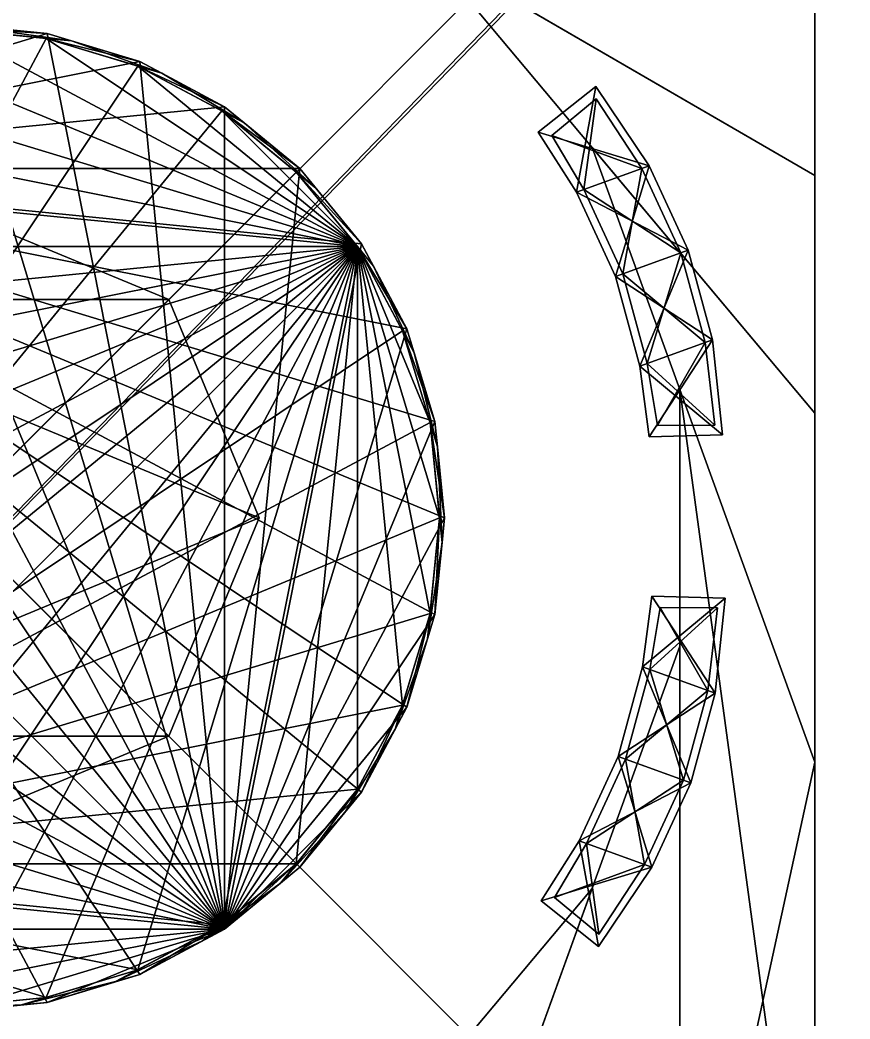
# Model space of a CAD drawing. Extents: x -6144 to 9632, y -5120 to 9632.
# Drawn here: x 328 to 1188, y 1017 to 2052 of the extents above; entities that cross this region are included whole.
import ezdxf

# ---------------------------------------------------------------- set-up
doc = ezdxf.new("R2010")
doc.units = 0

msp = doc.modelspace()

# ---------------------------------------------------------------- meshes
at = {"layer": 'OBJECT1119', "color": 50}
mesh = msp.add_polyface(dxfattribs=at)
corners = [(1152, 640, -11344), (1152, 1282.847656, -11344), (1012, 1669, -11344), (1012, 640, -11344), (1012, 640, -11328), (1012, 1669, -11328), (1152, 1282.842896, -11328), (1152, 640, -11328)]
mesh.append_faces([[corners[k] for k in face] for face in [(1, 3, 0), (5, 7, 4), (1, 5, 2), (2, 4, 3), (0, 6, 1), (3, 7, 0)]], dxfattribs={"vtx0": -1})
mesh.append_faces([[corners[k] for k in face] for face in [(1, 2, 3), (5, 6, 7), (1, 6, 5), (2, 5, 4), (0, 7, 6), (3, 4, 7)]], dxfattribs={"vtx2": -1})
at = {"layer": 'OBJECT1258', "color": 50}
mesh = msp.add_polyface(dxfattribs=at)
corners = [(1152, 1890.804688, -11344), (750, 2124, -11344), (1152, 1644.421143, -11344), (1152, 1644.421875, -11328), (750, 2124, -11328), (1152, 1890.804688, -11328)]
mesh.append_faces([[corners[k] for k in face] for face in [(1, 2, 0), (4, 5, 3)]])
mesh.append_faces([[corners[k] for k in face] for face in [(1, 3, 2), (0, 4, 1), (2, 5, 0)]], dxfattribs={"vtx0": -1})
mesh.append_faces([[corners[k] for k in face] for face in [(1, 4, 3), (0, 5, 4), (2, 3, 5)]], dxfattribs={"vtx2": -1})
at = {"layer": 'OBJECT1296', "color": 50}
mesh = msp.add_polyface(dxfattribs=at)
corners = [(1152, 2147.285156, -11344), (1152, 1890.804688, -11344), (1152, 1890.804688, -11328), (1152, 2147.285156, -11328), (519, 2258, -11344), (519, 2258, -11328)]
mesh.append_faces([[corners[k] for k in face] for face in [(1, 0, 4), (2, 5, 3)]])
mesh.append_faces([[corners[k] for k in face] for face in [(1, 3, 0), (1, 5, 2), (0, 5, 4)]], dxfattribs={"vtx0": -1})
mesh.append_faces([[corners[k] for k in face] for face in [(1, 2, 3), (1, 4, 5), (0, 3, 5)]], dxfattribs={"vtx2": -1})
at = {"layer": 'OBJECT1305', "color": 50}
mesh = msp.add_polyface(dxfattribs=at)
corners = [(1152, 1644.425781, -11344), (1152, 1282.847656, -11344), (1152, 1282.847656, -11328), (1152, 1644.423828, -11328), (921, 1920, -11344), (921, 1920, -11328)]
mesh.append_faces([[corners[k] for k in face] for face in [(1, 0, 4), (2, 5, 3)]])
mesh.append_faces([[corners[k] for k in face] for face in [(1, 3, 0), (1, 5, 2), (0, 5, 4)]], dxfattribs={"vtx0": -1})
mesh.append_faces([[corners[k] for k in face] for face in [(1, 2, 3), (1, 4, 5), (0, 3, 5)]], dxfattribs={"vtx2": -1})
at = {"layer": 'OBJECT1390', "color": 50}
mesh = msp.add_polyface(dxfattribs=at)
corners = [(491.824493, 640, -11328), (491.824493, 640, -11344), (921, 1152, -11344), (921, 1152, -11328), (735.372314, 640, -11344), (735.373291, 640, -11328)]
mesh.append_faces([[corners[k] for k in face] for face in [(1, 4, 2), (3, 5, 0)]])
mesh.append_faces([[corners[k] for k in face] for face in [(1, 3, 0), (2, 5, 3), (4, 0, 5)]], dxfattribs={"vtx0": -1})
mesh.append_faces([[corners[k] for k in face] for face in [(1, 2, 3), (2, 4, 5), (4, 1, 0)]], dxfattribs={"vtx2": -1})
at = {"layer": 'OBJECT146', "color": 50}
mesh = msp.add_polyface(dxfattribs=at)
corners = [(-640, 640, -11344), (-640, 640, -11360), (-640, 2432, -11360), (-640, 2432, -11344), (1152, 2432, -11344), (1152, 2432, -11360), (1152, 640, -11360), (1152, 640, -11344)]
mesh.append_faces([[corners[k] for k in face] for face in [(1, 3, 0), (5, 7, 4), (6, 0, 7), (2, 4, 3), (1, 5, 2), (3, 7, 0)]], dxfattribs={"vtx0": -1})
mesh.append_faces([[corners[k] for k in face] for face in [(1, 2, 3), (5, 6, 7), (6, 1, 0), (2, 5, 4), (1, 6, 5), (3, 4, 7)]], dxfattribs={"vtx2": -1})
at = {"layer": 'OBJECT150', "color": 50}
mesh = msp.add_polyface(dxfattribs=at)
corners = [(1152, -1280, -11328), (1152, 3328, -11328), (2304, 3328, -11328), (2304, -1280, -11328), (1152, 3328, -11360), (1152, -1280, -11360), (2304, -1280, -11360), (2304, 3328, -11360)]
mesh.append_faces([[corners[k] for k in face] for face in [(1, 3, 0), (1, 5, 4), (3, 7, 6), (0, 6, 5), (2, 4, 7), (5, 7, 4)]], dxfattribs={"vtx0": -1})
mesh.append_faces([[corners[k] for k in face] for face in [(1, 2, 3), (1, 0, 5), (3, 2, 7), (0, 3, 6), (2, 1, 4), (5, 6, 7)]], dxfattribs={"vtx2": -1})
at = {"layer": 'OBJECT290', "color": 50}
mesh = msp.add_polyface(dxfattribs=at)
corners = [(980.050781, 1900.908203, -11296), (904.876709, 1873.548462, -11296), (865.21698, 1935.73645, -11296), (924.667664, 1982.90686, -11296), (924.665466, 1982.911865, -11344), (865.213928, 1935.740723, -11344), (904.875488, 1873.550049, -11344), (980.05011, 1900.910156, -11344)]
mesh.append_faces([[corners[k] for k in face] for face in [(1, 3, 0), (3, 5, 4), (1, 7, 6), (0, 4, 7), (2, 6, 5), (5, 7, 4)]], dxfattribs={"vtx0": -1})
mesh.append_faces([[corners[k] for k in face] for face in [(1, 2, 3), (3, 2, 5), (1, 0, 7), (0, 3, 4), (2, 1, 6), (5, 6, 7)]], dxfattribs={"vtx2": -1})
at = {"layer": 'OBJECT291', "color": 50}
mesh = msp.add_polyface(dxfattribs=at)
corners = [(980.050781, 1900.912109, -11344), (904.873169, 1873.55127, -11344), (945.230469, 1786.078125, -11344), (1020.402344, 1813.439453, -11344), (1020.402344, 1813.439453, -11296), (945.227905, 1786.078613, -11296), (904.875, 1873.550781, -11296), (980.050781, 1900.910156, -11296)]
mesh.append_faces([[corners[k] for k in face] for face in [(1, 3, 0), (5, 7, 4), (0, 6, 1), (2, 4, 3), (3, 7, 0), (1, 5, 2)]], dxfattribs={"vtx0": -1})
mesh.append_faces([[corners[k] for k in face] for face in [(1, 2, 3), (5, 6, 7), (0, 7, 6), (2, 5, 4), (3, 4, 7), (1, 6, 5)]], dxfattribs={"vtx2": -1})
at = {"layer": 'OBJECT292', "color": 50}
mesh = msp.add_polyface(dxfattribs=at)
corners = [(1020.398438, 1813.439453, -11344), (945.226685, 1786.079956, -11344), (970.542969, 1693.130859, -11344), (1045.71875, 1720.490234, -11344), (1045.726563, 1720.492188, -11296), (970.54248, 1693.129272, -11296), (945.230469, 1786.080078, -11296), (1020.402344, 1813.439453, -11296)]
mesh.append_faces([[corners[k] for k in face] for face in [(1, 3, 0), (5, 7, 4), (0, 6, 1), (2, 4, 3), (3, 7, 0), (1, 5, 2)]], dxfattribs={"vtx0": -1})
mesh.append_faces([[corners[k] for k in face] for face in [(1, 2, 3), (5, 6, 7), (0, 7, 6), (2, 5, 4), (3, 4, 7), (1, 6, 5)]], dxfattribs={"vtx2": -1})
at = {"layer": 'OBJECT293', "color": 50}
mesh = msp.add_polyface(dxfattribs=at)
corners = [(970.543091, 1693.129395, -11296), (970.542358, 1693.130615, -11344), (1045.720215, 1720.490356, -11344), (1045.719849, 1720.488647, -11296), (1056, 1622.070068, -11344), (1056, 1622.069702, -11296), (980.133423, 1620, -11344), (980.134033, 1620, -11296)]
mesh.append_faces([[corners[k] for k in face] for face in [(1, 3, 0), (2, 5, 3), (1, 7, 6), (1, 4, 2), (3, 7, 0), (4, 7, 5)]], dxfattribs={"vtx0": -1})
mesh.append_faces([[corners[k] for k in face] for face in [(1, 2, 3), (2, 4, 5), (1, 0, 7), (1, 6, 4), (3, 5, 7), (4, 6, 7)]], dxfattribs={"vtx2": -1})
at = {"layer": 'OBJECT294', "color": 50}
mesh = msp.add_polyface(dxfattribs=at)
corners = [(1058.78125, 1452.839233, -11344), (982.918823, 1454.909302, -11344), (973.328186, 1381.78186, -11344), (1048.500854, 1354.421631, -11344), (1048.5, 1354.421875, -11296), (973.328125, 1381.782227, -11296), (982.918701, 1454.909546, -11296), (1058.780151, 1452.839478, -11296)]
mesh.append_faces([[corners[k] for k in face] for face in [(1, 3, 0), (5, 7, 4), (0, 6, 1), (2, 4, 3), (3, 7, 0), (1, 5, 2)]], dxfattribs={"vtx0": -1})
mesh.append_faces([[corners[k] for k in face] for face in [(1, 2, 3), (5, 6, 7), (0, 7, 6), (2, 5, 4), (3, 4, 7), (1, 6, 5)]], dxfattribs={"vtx2": -1})
at = {"layer": 'OBJECT295', "color": 50}
mesh = msp.add_polyface(dxfattribs=at)
corners = [(1048.503906, 1354.421875, -11344), (973.329773, 1381.784058, -11344), (948.015625, 1288.84375, -11344), (1023.1875, 1261.484375, -11344), (1023.191406, 1261.480469, -11296), (948.012939, 1288.84082, -11296), (973.328125, 1381.779297, -11296), (1048.5, 1354.417969, -11296)]
mesh.append_faces([[corners[k] for k in face] for face in [(1, 3, 0), (5, 7, 4), (0, 6, 1), (2, 4, 3), (3, 7, 0), (1, 5, 2)]], dxfattribs={"vtx0": -1})
mesh.append_faces([[corners[k] for k in face] for face in [(1, 2, 3), (5, 6, 7), (0, 7, 6), (2, 5, 4), (3, 4, 7), (1, 6, 5)]], dxfattribs={"vtx2": -1})
at = {"layer": 'OBJECT296', "color": 50}
mesh = msp.add_polyface(dxfattribs=at)
corners = [(907.660156, 1201.359375, -11344), (948.013672, 1288.84375, -11344), (948.011719, 1288.839844, -11296), (907.660095, 1201.359253, -11296), (1023.191406, 1261.478516, -11344), (982.837524, 1174, -11344), (982.835938, 1174, -11296), (1023.188354, 1261.477661, -11296)]
mesh.append_faces([[corners[k] for k in face] for face in [(1, 3, 0), (1, 5, 4), (3, 7, 6), (1, 7, 2), (0, 6, 5), (5, 7, 4)]], dxfattribs={"vtx0": -1})
mesh.append_faces([[corners[k] for k in face] for face in [(1, 2, 3), (1, 0, 5), (3, 2, 7), (1, 4, 7), (0, 3, 6), (5, 6, 7)]], dxfattribs={"vtx2": -1})
at = {"layer": 'OBJECT297', "color": 50}
mesh = msp.add_polyface(dxfattribs=at)
corners = [(982.835938, 1174, -11344), (907.66156, 1201.359741, -11344), (868, 1139.179688, -11344), (927.44928, 1092, -11344), (927.445313, 1092, -11296), (868, 1139.179565, -11296), (907.662109, 1201.359497, -11296), (982.83374, 1174, -11296)]
mesh.append_faces([[corners[k] for k in face] for face in [(1, 3, 0), (5, 7, 4), (2, 4, 3), (0, 6, 1), (3, 7, 0), (1, 5, 2)]], dxfattribs={"vtx0": -1})
mesh.append_faces([[corners[k] for k in face] for face in [(1, 2, 3), (5, 6, 7), (2, 5, 4), (0, 7, 6), (3, 4, 7), (1, 6, 5)]], dxfattribs={"vtx2": -1})
at = {"layer": 'OBJECT334', "color": 50}
mesh = msp.add_polyface(dxfattribs=at)
corners = [(618, 1174, -11344), (540, 1110, -11344), (539.974854, 1109.987427, -11342), (618, 1174, -11342), (452, 1063, -11344), (452, 1063, -11342), (356, 1034, -11344), (356, 1034, -11342), (256, 1024, -11344), (256, 1024, -11342), (156, 1034, -11344), (155.98494, 1034, -11342), (60, 1063, -11344), (60.012196, 1063, -11342), (-28, 1110, -11344), (-28.026234, 1110.014771, -11342), (-106, 1174, -11344), (-105.960861, 1173.957764, -11342), (-170, 1251.982788, -11344), (-170, 1252, -11342), (-217, 1340.011108, -11344), (-217, 1340, -11342), (-246, 1436, -11344), (-246, 1436, -11342), (-256, 1536, -11344), (-256, 1536, -11342), (-246, 1636, -11344), (-246, 1636, -11342), (-217, 1732, -11344), (-217, 1732, -11342), (-170.0112, 1819.982666, -11344), (-170.011749, 1819.981812, -11342), (-106, 1898, -11344), (-106, 1898, -11342), (-27.987736, 1962, -11344), (-28, 1962, -11342), (59.98745, 2009, -11344), (60, 2009, -11342), (156, 2038, -11344), (156, 2038, -11342), (256, 2048, -11344), (256, 2048, -11342), (452, 2009, -11342), (452, 2009, -11344), (540, 1962, -11344), (540.012817, 1962, -11342), (618, 1898, -11344), (618, 1898, -11342), (356, 2038, -11344), (356, 2038, -11342), (682, 1252, -11344), (729, 1340, -11344), (758, 1436, -11344), (768, 1536, -11344), (758, 1636, -11344), (729, 1732.027344, -11344), (682.02356, 1819.96875, -11344), (682.02356, 1819.968506, -11342), (728.986755, 1732.037598, -11342), (758, 1636, -11342), (768, 1536, -11342), (758, 1436, -11342), (729, 1340, -11342), (682.012634, 1252.023682, -11342)]
mesh.append_faces([[corners[k] for k in face] for face in [(1, 3, 0), (1, 5, 2), (4, 7, 5), (6, 9, 7), (8, 11, 9), (10, 13, 11), (12, 15, 13), (14, 17, 15), (16, 19, 17), (18, 21, 19), (20, 23, 21), (22, 25, 23), (24, 27, 25), (26, 29, 27), (28, 31, 29), (30, 33, 31), (32, 35, 33), (34, 37, 35), (36, 39, 37), (38, 41, 39), (43, 45, 42), (44, 47, 45), (40, 49, 41), (48, 42, 49), (32, 36, 34), (2, 63, 3), (46, 57, 47), (55, 57, 56), (54, 58, 55), (53, 59, 54), (52, 60, 53), (51, 61, 52), (50, 62, 51), (0, 63, 50)]], dxfattribs={"vtx0": -1})
mesh.append_faces([[corners[k] for k in face] for face in [(32, 28, 26), (32, 26, 24), (32, 24, 22), (32, 22, 20), (32, 20, 18), (32, 18, 16), (32, 16, 14), (32, 14, 12), (32, 12, 10), (32, 10, 8), (32, 8, 6), (32, 6, 4), (32, 4, 1), (32, 1, 0), (32, 0, 50), (32, 50, 51), (32, 51, 52), (32, 52, 53), (32, 53, 54), (32, 54, 55), (32, 55, 56), (32, 56, 46), (32, 46, 44), (32, 44, 43), (32, 43, 48), (32, 48, 40), (32, 40, 38), (32, 38, 36), (2, 7, 9), (2, 9, 11), (2, 11, 13), (2, 13, 15), (2, 15, 17), (2, 17, 19), (2, 19, 21), (2, 21, 23), (2, 23, 25), (2, 25, 27), (2, 27, 29), (2, 29, 31), (2, 31, 33), (2, 33, 35), (2, 35, 37), (2, 37, 39), (2, 39, 41), (2, 41, 49), (2, 49, 42), (2, 42, 45), (2, 45, 47), (2, 47, 57), (2, 57, 58), (2, 58, 59), (2, 59, 60), (2, 60, 61), (2, 61, 62), (2, 62, 63)]], dxfattribs={"vtx0": -1, "vtx2": -1})
mesh.append_faces([[corners[k] for k in face] for face in [(1, 2, 3), (1, 4, 5), (4, 6, 7), (6, 8, 9), (8, 10, 11), (10, 12, 13), (12, 14, 15), (14, 16, 17), (16, 18, 19), (18, 20, 21), (20, 22, 23), (22, 24, 25), (24, 26, 27), (26, 28, 29), (28, 30, 31), (30, 32, 33), (32, 34, 35), (34, 36, 37), (36, 38, 39), (38, 40, 41), (43, 44, 45), (44, 46, 47), (40, 48, 49), (48, 43, 42), (32, 30, 28), (2, 5, 7), (46, 56, 57), (55, 58, 57), (54, 59, 58), (53, 60, 59), (52, 61, 60), (51, 62, 61), (50, 63, 62), (0, 3, 63)]], dxfattribs={"vtx2": -1})
at = {"layer": 'OBJECT335', "color": 50}
mesh = msp.add_polyface(dxfattribs=at)
corners = [(-165.738281, 1254.835938, -11342), (-102.375, 1177.613281, -11342), (-25.132813, 1114.236328, -11342), (61.917969, 1067.742188, -11342), (157, 1039.020996, -11342), (256, 1029.120605, -11342), (355.011719, 1039.021484, -11342), (450.042969, 1067.730469, -11342), (537.164063, 1114.261719, -11342), (614.394531, 1177.628906, -11342), (677.732422, 1254.828125, -11342), (724.269531, 1341.960938, -11342), (752.97998, 1437, -11342), (762.879883, 1536, -11342), (752.980469, 1635, -11342), (724.267578, 1730.046875, -11342), (677.746094, 1817.152344, -11342), (614.376038, 1894.384399, -11342), (537.163208, 1957.738525, -11342), (450.034912, 2004.272949, -11342), (355, 2032.97876, -11342), (256, 2042.879761, -11342), (157, 2032.979858, -11342), (61.964661, 2004.27124, -11342), (-25.167389, 1957.734741, -11342), (-102.371826, 1894.387451, -11342), (-165.748474, 1817.147217, -11342), (-212.269318, 1730.044189, -11342), (-240.980011, 1635, -11342), (-250.880203, 1536, -11342), (-240.979675, 1437, -11342), (-212.271729, 1341.962402, -11342), (614.37207, 1894.387695, -11300), (677.738281, 1817.160156, -11300), (724.271973, 1730.030884, -11300), (752.981445, 1634.98938, -11300), (762.880188, 1536, -11300), (752.980347, 1437, -11300), (724.269775, 1341.962158, -11300), (677.73877, 1254.840332, -11300), (614.369385, 1177.606323, -11300), (537.175476, 1114.267822, -11300), (450.04776, 1067.73291, -11300), (355, 1039.018188, -11300), (256, 1029.118896, -11300), (157.020828, 1039.016968, -11300), (61.912712, 1067.74707, -11300), (-25.115997, 1114.22937, -11300), (-102.404388, 1177.644775, -11300), (-165.726929, 1254.819092, -11300), (-212.274948, 1341.972778, -11300), (-240.979553, 1437, -11300), (-250.880157, 1536, -11300), (-240.979904, 1635, -11300), (-212.269791, 1730.043213, -11300), (-165.750046, 1817.144165, -11300), (-102.366371, 1894.392944, -11300), (-25.170479, 1957.733154, -11300), (61.97216, 2004.275269, -11300), (157, 2032.978882, -11300), (256, 2042.879883, -11300), (355, 2032.979614, -11300), (450.039734, 2004.27063, -11300), (537.163086, 1957.738647, -11300)]
mesh.append_faces([[corners[k] for k in face] for face in [(1, 31, 0), (33, 63, 32), (16, 32, 17), (15, 33, 16), (14, 34, 15), (13, 35, 14), (12, 36, 13), (11, 37, 12), (10, 38, 11), (9, 39, 10), (8, 40, 9), (7, 41, 8), (6, 42, 7), (5, 43, 6), (4, 44, 5), (3, 45, 4), (2, 46, 3), (1, 47, 2), (0, 48, 1), (31, 49, 0), (30, 50, 31), (29, 51, 30), (28, 52, 29), (27, 53, 28), (26, 54, 27), (25, 55, 26), (24, 56, 25), (23, 57, 24), (22, 58, 23), (21, 59, 22), (18, 62, 19), (17, 63, 18), (20, 60, 21), (19, 61, 20)]], dxfattribs={"vtx0": -1})
mesh.append_faces([[corners[k] for k in face] for face in [(1, 3, 4), (1, 4, 5), (1, 5, 6), (1, 6, 7), (1, 7, 8), (1, 8, 9), (1, 9, 10), (1, 10, 11), (1, 11, 12), (1, 12, 13), (1, 13, 14), (1, 14, 15), (1, 15, 16), (1, 16, 17), (1, 17, 18), (1, 18, 19), (1, 19, 20), (1, 20, 21), (1, 21, 22), (1, 22, 23), (1, 23, 24), (1, 24, 25), (1, 25, 26), (1, 26, 27), (1, 27, 28), (1, 28, 29), (1, 29, 30), (1, 30, 31), (33, 35, 36), (33, 36, 37), (33, 37, 38), (33, 38, 39), (33, 39, 40), (33, 40, 41), (33, 41, 42), (33, 42, 43), (33, 43, 44), (33, 44, 45), (33, 45, 46), (33, 46, 47), (33, 47, 48), (33, 48, 49), (33, 49, 50), (33, 50, 51), (33, 51, 52), (33, 52, 53), (33, 53, 54), (33, 54, 55), (33, 55, 56), (33, 56, 57), (33, 57, 58), (33, 58, 59), (33, 59, 60), (33, 60, 61), (33, 61, 62), (33, 62, 63)]], dxfattribs={"vtx0": -1, "vtx2": -1})
mesh.append_faces([[corners[k] for k in face] for face in [(1, 2, 3), (33, 34, 35), (16, 33, 32), (15, 34, 33), (14, 35, 34), (13, 36, 35), (12, 37, 36), (11, 38, 37), (10, 39, 38), (9, 40, 39), (8, 41, 40), (7, 42, 41), (6, 43, 42), (5, 44, 43), (4, 45, 44), (3, 46, 45), (2, 47, 46), (1, 48, 47), (0, 49, 48), (31, 50, 49), (30, 51, 50), (29, 52, 51), (28, 53, 52), (27, 54, 53), (26, 55, 54), (25, 56, 55), (24, 57, 56), (23, 58, 57), (22, 59, 58), (21, 60, 59), (18, 63, 62), (17, 32, 63), (20, 61, 60), (19, 62, 61)]], dxfattribs={"vtx2": -1})
at = {"layer": 'OBJECT355', "color": 50}
mesh = msp.add_polyface(dxfattribs=at)
corners = [(-6144, -5120, 9664), (-6144, -5120, 9408), (-6144, 3840, 9408), (-6144, 3840, 9664), (2560, 3840, 9664), (2560, 3840, 9408), (2560, -5120, 9408), (2560, -5120, 9664)]
mesh.append_faces([[corners[k] for k in face] for face in [(1, 3, 0), (5, 7, 4), (6, 0, 7), (2, 4, 3), (1, 5, 2), (3, 7, 0)]], dxfattribs={"vtx0": -1})
mesh.append_faces([[corners[k] for k in face] for face in [(1, 2, 3), (5, 6, 7), (6, 1, 0), (2, 5, 4), (1, 6, 5), (3, 4, 7)]], dxfattribs={"vtx2": -1})
at = {"layer": 'OBJECT356', "color": 50}
mesh = msp.add_polyface(dxfattribs=at)
corners = [(2560, -5120, -11616), (-6144, -5120, -11616), (-6144, -5120, -11360), (2560, -5120, -11360), (-6144, 3840, -11616), (2560, 3840, -11616), (2560, 3840, -11360), (-6144, 3840, -11360)]
mesh.append_faces([[corners[k] for k in face] for face in [(1, 3, 0), (5, 7, 4), (4, 0, 5), (2, 6, 3), (1, 7, 2), (5, 3, 6)]], dxfattribs={"vtx0": -1})
mesh.append_faces([[corners[k] for k in face] for face in [(1, 2, 3), (5, 6, 7), (4, 1, 0), (2, 7, 6), (1, 4, 7), (5, 0, 3)]], dxfattribs={"vtx2": -1})
at = {"layer": 'OBJECT373', "color": 50}
mesh = msp.add_polyface(dxfattribs=at)
corners = [(975.390625, 1176.738281, -11296), (915.25061, 1198.627319, -11296), (882.085938, 1142.589966, -11296), (927.869019, 1104.641602, -11296), (927.867188, 1104.644531, -11292), (882.086548, 1142.590332, -11292), (915.250122, 1198.625732, -11292), (975.390747, 1176.736694, -11292)]
mesh.append_faces([[corners[k] for k in face] for face in [(1, 3, 0), (5, 7, 4), (2, 4, 3), (0, 6, 1), (3, 7, 0), (1, 5, 2)]], dxfattribs={"vtx0": -1})
mesh.append_faces([[corners[k] for k in face] for face in [(1, 2, 3), (5, 6, 7), (2, 5, 4), (0, 7, 6), (3, 4, 7), (1, 6, 5)]], dxfattribs={"vtx2": -1})
at = {"layer": 'OBJECT374', "color": 50}
mesh = msp.add_polyface(dxfattribs=at)
corners = [(1051, 1442.926025, -11296), (991.539856, 1443.286011, -11296), (980.926575, 1379.049438, -11296), (1041.069702, 1357.161377, -11296), (1041.070313, 1357.160156, -11292), (980.926025, 1379.04895, -11292), (991.539734, 1443.287964, -11292), (1051, 1442.927979, -11292)]
mesh.append_faces([[corners[k] for k in face] for face in [(1, 3, 0), (5, 7, 4), (0, 6, 1), (2, 4, 3), (3, 7, 0), (1, 5, 2)]], dxfattribs={"vtx0": -1})
mesh.append_faces([[corners[k] for k in face] for face in [(1, 2, 3), (5, 6, 7), (0, 7, 6), (2, 5, 4), (3, 4, 7), (1, 6, 5)]], dxfattribs={"vtx2": -1})
at = {"layer": 'OBJECT375', "color": 50}
mesh = msp.add_polyface(dxfattribs=at)
corners = [(1041.069336, 1357.164063, -11296), (1015.747681, 1264.209839, -11296), (1015.748047, 1264.210938, -11292), (1041.068359, 1357.160156, -11292), (955.603516, 1286.101563, -11296), (980.920898, 1379.046875, -11296), (980.923828, 1379.054688, -11292), (955.604187, 1286.098633, -11292)]
mesh.append_faces([[corners[k] for k in face] for face in [(1, 3, 0), (5, 7, 4), (4, 0, 5), (6, 2, 7), (5, 3, 6), (1, 7, 2)]], dxfattribs={"vtx0": -1})
mesh.append_faces([[corners[k] for k in face] for face in [(1, 2, 3), (5, 6, 7), (4, 1, 0), (6, 3, 2), (5, 0, 3), (1, 4, 7)]], dxfattribs={"vtx2": -1})
at = {"layer": 'OBJECT392', "color": 50}
mesh = msp.add_polyface(dxfattribs=at)
corners = [(925.085938, 1970.269531, -11296), (879.302368, 1932.320313, -11296), (912.468445, 1876.293579, -11296), (972.605591, 1898.181641, -11296), (972.605469, 1898.183594, -11292), (912.468079, 1876.29541, -11292), (879.298706, 1932.327759, -11292), (925.078247, 1970.27417, -11292)]
mesh.append_faces([[corners[k] for k in face] for face in [(1, 3, 0), (5, 7, 4), (0, 6, 1), (2, 4, 3), (3, 7, 0), (1, 5, 2)]], dxfattribs={"vtx0": -1})
mesh.append_faces([[corners[k] for k in face] for face in [(1, 2, 3), (5, 6, 7), (0, 7, 6), (2, 5, 4), (3, 4, 7), (1, 6, 5)]], dxfattribs={"vtx2": -1})
at = {"layer": 'OBJECT393', "color": 50}
mesh = msp.add_polyface(dxfattribs=at)
corners = [(972.605469, 1898.177734, -11296), (912.466797, 1876.289307, -11296), (952.820313, 1788.810547, -11296), (1012.957031, 1810.699219, -11296), (1012.957031, 1810.697266, -11292), (952.819763, 1788.808716, -11292), (912.464844, 1876.289063, -11292), (972.605469, 1898.177734, -11292)]
mesh.append_faces([[corners[k] for k in face] for face in [(1, 3, 0), (5, 7, 4), (0, 6, 1), (2, 4, 3), (3, 7, 0), (1, 5, 2)]], dxfattribs={"vtx0": -1})
mesh.append_faces([[corners[k] for k in face] for face in [(1, 2, 3), (5, 6, 7), (0, 7, 6), (2, 5, 4), (3, 4, 7), (1, 6, 5)]], dxfattribs={"vtx2": -1})
at = {"layer": 'OBJECT394', "color": 50}
mesh = msp.add_polyface(dxfattribs=at)
corners = [(1012.960938, 1810.701172, -11296), (952.818787, 1788.810913, -11296), (978.136719, 1695.873047, -11296), (1038.28125, 1717.763672, -11296), (1038.28125, 1717.761719, -11292), (978.13678, 1695.871094, -11292), (952.820313, 1788.810547, -11292), (1012.957031, 1810.699219, -11292)]
mesh.append_faces([[corners[k] for k in face] for face in [(1, 3, 0), (5, 7, 4), (0, 6, 1), (2, 4, 3), (3, 7, 0), (1, 5, 2)]], dxfattribs={"vtx0": -1})
mesh.append_faces([[corners[k] for k in face] for face in [(1, 2, 3), (5, 6, 7), (0, 7, 6), (2, 5, 4), (3, 4, 7), (1, 6, 5)]], dxfattribs={"vtx2": -1})
at = {"layer": 'OBJECT395', "color": 50}
mesh = msp.add_polyface(dxfattribs=at)
corners = [(1048.221191, 1631.97998, -11292), (1048.221191, 1631.97998, -11296), (988.75116, 1631.619995, -11296), (988.75116, 1631.619995, -11292), (978.136414, 1695.872803, -11292), (978.136353, 1695.873291, -11296), (1038.28064, 1717.763672, -11296), (1038.28064, 1717.763184, -11292)]
mesh.append_faces([[corners[k] for k in face] for face in [(1, 3, 0), (5, 7, 4), (6, 0, 7), (2, 4, 3), (5, 1, 6), (3, 7, 0)]], dxfattribs={"vtx0": -1})
mesh.append_faces([[corners[k] for k in face] for face in [(1, 2, 3), (5, 6, 7), (6, 1, 0), (2, 5, 4), (5, 2, 1), (3, 4, 7)]], dxfattribs={"vtx2": -1})
at = {"layer": 'OBJECT396', "color": 50}
mesh = msp.add_polyface(dxfattribs=at)
corners = [(1015.753906, 1264.208984, -11296), (955.604553, 1286.099487, -11296), (915.253906, 1198.628906, -11296), (975.402344, 1176.736328, -11296), (975.394531, 1176.738281, -11292), (915.250854, 1198.628052, -11292), (955.605469, 1286.095703, -11292), (1015.753906, 1264.207031, -11292)]
mesh.append_faces([[corners[k] for k in face] for face in [(1, 3, 0), (5, 7, 4), (0, 6, 1), (2, 4, 3), (3, 7, 0), (1, 5, 2)]], dxfattribs={"vtx0": -1})
mesh.append_faces([[corners[k] for k in face] for face in [(1, 2, 3), (5, 6, 7), (0, 7, 6), (2, 5, 4), (3, 4, 7), (1, 6, 5)]], dxfattribs={"vtx2": -1})
at = {"layer": 'OBJECT477', "color": 50}
mesh = msp.add_polyface(dxfattribs=at)
corners = [(356, 2038, -11342), (256, 2048, -11342), (230.40625, 2045.439941, -11342), (381.341217, 2030.346313, -11342), (381.339844, 2030.346191, -11298), (230.402344, 2045.439941, -11298), (256, 2048, -11298), (356, 2038, -11298)]
mesh.append_faces([[corners[k] for k in face] for face in [(1, 3, 0), (5, 7, 4), (1, 5, 2), (2, 4, 3), (0, 6, 1), (3, 7, 0)]], dxfattribs={"vtx0": -1})
mesh.append_faces([[corners[k] for k in face] for face in [(1, 2, 3), (5, 6, 7), (1, 6, 5), (2, 5, 4), (0, 7, 6), (3, 4, 7)]], dxfattribs={"vtx2": -1})
at = {"layer": 'OBJECT478', "color": 50}
mesh = msp.add_polyface(dxfattribs=at)
corners = [(452, 2009, -11342), (381.335938, 2030.34668, -11342), (355, 2032.97998, -11342), (474.93045, 1996.752441, -11342), (474.9375, 1996.749023, -11298), (355, 2032.982422, -11298), (381.321259, 2030.349854, -11298), (452, 2009, -11298)]
mesh.append_faces([[corners[k] for k in face] for face in [(1, 3, 0), (5, 7, 4), (1, 5, 2), (2, 4, 3), (0, 6, 1), (3, 7, 0)]], dxfattribs={"vtx0": -1})
mesh.append_faces([[corners[k] for k in face] for face in [(1, 2, 3), (5, 6, 7), (1, 6, 5), (2, 5, 4), (0, 7, 6), (3, 4, 7)]], dxfattribs={"vtx2": -1})
at = {"layer": 'OBJECT479', "color": 50}
mesh = msp.add_polyface(dxfattribs=at)
corners = [(450.044464, 2004.268677, -11298), (450.033508, 2004.274902, -11342), (474.92215, 1996.755859, -11342), (474.941254, 1996.747192, -11298), (560.168579, 1945.453003, -11298), (560.161377, 1945.457275, -11342), (540, 1962, -11342), (540, 1962, -11298)]
mesh.append_faces([[corners[k] for k in face] for face in [(1, 3, 0), (5, 0, 4), (2, 7, 3), (6, 4, 7), (2, 5, 6), (0, 7, 4)]], dxfattribs={"vtx0": -1})
mesh.append_faces([[corners[k] for k in face] for face in [(1, 2, 3), (5, 1, 0), (2, 6, 7), (6, 5, 4), (2, 1, 5), (0, 3, 7)]], dxfattribs={"vtx2": -1})
at = {"layer": 'OBJECT480', "color": 50}
mesh = msp.add_polyface(dxfattribs=at)
corners = [(618, 1898, -11342), (560.164063, 1945.453125, -11342), (537.152344, 1957.744141, -11342), (634.556519, 1877.822144, -11342), (634.554688, 1877.824219, -11298), (537.144531, 1957.75, -11298), (560.148926, 1945.463135, -11298), (618, 1897.988159, -11298)]
mesh.append_faces([[corners[k] for k in face] for face in [(1, 3, 0), (5, 7, 4), (1, 5, 2), (2, 4, 3), (0, 6, 1), (3, 7, 0)]], dxfattribs={"vtx0": -1})
mesh.append_faces([[corners[k] for k in face] for face in [(1, 2, 3), (5, 6, 7), (1, 6, 5), (2, 5, 4), (0, 7, 6), (3, 4, 7)]], dxfattribs={"vtx2": -1})
at = {"layer": 'OBJECT481', "color": 50}
mesh = msp.add_polyface(dxfattribs=at)
corners = [(634.539063, 1877.839844, -11342), (614.359375, 1894.398438, -11342), (694.320068, 1796.947021, -11342), (682.023438, 1819.972656, -11342), (694.316406, 1796.953125, -11298), (614.363281, 1894.394531, -11298), (634.545044, 1877.835083, -11298), (682.019043, 1819.97876, -11298)]
mesh.append_faces([[corners[k] for k in face] for face in [(1, 3, 0), (5, 7, 4), (0, 5, 1), (1, 4, 2), (3, 6, 0), (2, 7, 3)]], dxfattribs={"vtx0": -1})
mesh.append_faces([[corners[k] for k in face] for face in [(1, 2, 3), (5, 6, 7), (0, 6, 5), (1, 5, 4), (3, 7, 6), (2, 4, 7)]], dxfattribs={"vtx2": -1})
at = {"layer": 'OBJECT482', "color": 50}
mesh = msp.add_polyface(dxfattribs=at)
corners = [(694.3125, 1796.964844, -11342), (729, 1732.03125, -11342), (729, 1732.027344, -11298), (694.310059, 1796.96521, -11298), (736.523499, 1707.097656, -11342), (736.523438, 1707.101563, -11298), (677.741882, 1817.15686, -11342), (677.738281, 1817.160156, -11298)]
mesh.append_faces([[corners[k] for k in face] for face in [(1, 3, 0), (1, 5, 2), (1, 6, 4), (3, 5, 7), (0, 7, 6), (4, 7, 5)]], dxfattribs={"vtx0": -1})
mesh.append_faces([[corners[k] for k in face] for face in [(1, 2, 3), (1, 4, 5), (1, 0, 6), (3, 2, 5), (0, 3, 7), (4, 6, 7)]], dxfattribs={"vtx2": -1})
at = {"layer": 'OBJECT483', "color": 50}
mesh = msp.add_polyface(dxfattribs=at)
corners = [(758, 1636, -11342), (736.525391, 1707.089844, -11342), (724.277344, 1730.019531, -11342), (760.632629, 1609.671143, -11342), (760.632813, 1609.671875, -11298), (724.273438, 1730.035156, -11298), (736.519165, 1707.109253, -11298), (758, 1636, -11298)]
mesh.append_faces([[corners[k] for k in face] for face in [(1, 3, 0), (5, 7, 4), (1, 5, 2), (2, 4, 3), (0, 6, 1), (3, 7, 0)]], dxfattribs={"vtx0": -1})
mesh.append_faces([[corners[k] for k in face] for face in [(1, 2, 3), (5, 6, 7), (1, 6, 5), (2, 5, 4), (0, 7, 6), (3, 4, 7)]], dxfattribs={"vtx2": -1})
at = {"layer": 'OBJECT484', "color": 50}
mesh = msp.add_polyface(dxfattribs=at)
corners = [(768, 1536, -11342), (760.632813, 1609.671875, -11342), (752.978516, 1635, -11342), (765.439636, 1510.396729, -11342), (765.440918, 1510.410156, -11298), (752.982422, 1635, -11298), (760.632507, 1609.671631, -11298), (768, 1536, -11298)]
mesh.append_faces([[corners[k] for k in face] for face in [(1, 3, 0), (5, 7, 4), (1, 5, 2), (2, 4, 3), (0, 6, 1), (3, 7, 0)]], dxfattribs={"vtx0": -1})
mesh.append_faces([[corners[k] for k in face] for face in [(1, 2, 3), (5, 6, 7), (1, 6, 5), (2, 5, 4), (0, 7, 6), (3, 4, 7)]], dxfattribs={"vtx2": -1})
at = {"layer": 'OBJECT485', "color": 50}
mesh = msp.add_polyface(dxfattribs=at)
corners = [(758, 1436, -11342), (765.439941, 1510.398438, -11342), (762.880371, 1536, -11342), (750.34729, 1410.66626, -11342), (750.346191, 1410.664063, -11298), (762.878906, 1536, -11298), (765.438965, 1510.389771, -11298), (758, 1436, -11298)]
mesh.append_faces([[corners[k] for k in face] for face in [(1, 3, 0), (5, 7, 4), (1, 5, 2), (2, 4, 3), (0, 6, 1), (3, 7, 0)]], dxfattribs={"vtx0": -1})
mesh.append_faces([[corners[k] for k in face] for face in [(1, 2, 3), (5, 6, 7), (1, 6, 5), (2, 5, 4), (0, 7, 6), (3, 4, 7)]], dxfattribs={"vtx2": -1})
at = {"layer": 'OBJECT486', "color": 50}
mesh = msp.add_polyface(dxfattribs=at)
corners = [(729, 1340, -11342), (750.350098, 1410.679688, -11342), (752.983398, 1437, -11342), (716.751953, 1317.067261, -11342), (716.744141, 1317.050781, -11298), (752.984863, 1437.019531, -11298), (750.351074, 1410.685181, -11298), (729, 1339.986816, -11298)]
mesh.append_faces([[corners[k] for k in face] for face in [(1, 3, 0), (5, 7, 4), (1, 5, 2), (2, 4, 3), (0, 6, 1), (3, 7, 0)]], dxfattribs={"vtx0": -1})
mesh.append_faces([[corners[k] for k in face] for face in [(1, 2, 3), (5, 6, 7), (1, 6, 5), (2, 5, 4), (0, 7, 6), (3, 4, 7)]], dxfattribs={"vtx2": -1})
at = {"layer": 'OBJECT487', "color": 50}
mesh = msp.add_polyface(dxfattribs=at)
corners = [(724.267517, 1341.959961, -11298), (724.26593, 1341.952393, -11342), (716.746704, 1317.060181, -11342), (716.745605, 1317.058838, -11298), (665.447327, 1231.826416, -11298), (665.449951, 1231.82666, -11342), (682, 1252, -11342), (682, 1252, -11298)]
mesh.append_faces([[corners[k] for k in face] for face in [(1, 3, 0), (5, 0, 4), (2, 7, 3), (6, 4, 7), (2, 5, 6), (0, 7, 4)]], dxfattribs={"vtx0": -1})
mesh.append_faces([[corners[k] for k in face] for face in [(1, 2, 3), (5, 1, 0), (2, 6, 7), (6, 5, 4), (2, 1, 5), (0, 3, 7)]], dxfattribs={"vtx2": -1})
at = {"layer": 'OBJECT488', "color": 50}
mesh = msp.add_polyface(dxfattribs=at)
corners = [(618.015625, 1174.015625, -11342), (665.445313, 1231.824219, -11342), (677.746094, 1254.851563, -11342), (597.828674, 1157.452881, -11342), (597.816406, 1157.433594, -11298), (677.740234, 1254.84375, -11298), (665.441833, 1231.818359, -11298), (618, 1174, -11298)]
mesh.append_faces([[corners[k] for k in face] for face in [(1, 3, 0), (5, 7, 4), (1, 5, 2), (2, 4, 3), (0, 6, 1), (3, 7, 0)]], dxfattribs={"vtx0": -1})
mesh.append_faces([[corners[k] for k in face] for face in [(1, 2, 3), (5, 6, 7), (1, 6, 5), (2, 5, 4), (0, 7, 6), (3, 4, 7)]], dxfattribs={"vtx2": -1})
at = {"layer": 'OBJECT489', "color": 50}
mesh = msp.add_polyface(dxfattribs=at)
corners = [(539.976563, 1109.984375, -11342), (597.851563, 1157.472656, -11342), (614.386719, 1177.625, -11342), (516.987061, 1097.706665, -11342), (516.988281, 1097.707031, -11298), (614.367188, 1177.609375, -11298), (597.831238, 1157.456421, -11298), (539.979736, 1109.988403, -11298)]
mesh.append_faces([[corners[k] for k in face] for face in [(1, 3, 0), (5, 7, 4), (1, 5, 2), (2, 4, 3), (0, 6, 1), (3, 7, 0)]], dxfattribs={"vtx0": -1})
mesh.append_faces([[corners[k] for k in face] for face in [(1, 2, 3), (5, 6, 7), (1, 6, 5), (2, 5, 4), (0, 7, 6), (3, 4, 7)]], dxfattribs={"vtx2": -1})
at = {"layer": 'OBJECT490', "color": 50}
mesh = msp.add_polyface(dxfattribs=at)
corners = [(517, 1097.716797, -11342), (452, 1063, -11342), (452, 1063, -11298), (517, 1097.722656, -11298), (427.097748, 1055.47876, -11342), (427.089844, 1055.476563, -11298), (537.171265, 1114.267456, -11342), (537.171875, 1114.265625, -11298)]
mesh.append_faces([[corners[k] for k in face] for face in [(1, 3, 0), (1, 5, 2), (1, 6, 4), (3, 5, 7), (0, 7, 6), (4, 7, 5)]], dxfattribs={"vtx0": -1})
mesh.append_faces([[corners[k] for k in face] for face in [(1, 2, 3), (1, 4, 5), (1, 0, 6), (3, 2, 5), (0, 3, 7), (4, 6, 7)]], dxfattribs={"vtx2": -1})
at = {"layer": 'OBJECT491', "color": 50}
mesh = msp.add_polyface(dxfattribs=at)
corners = [(356, 1034, -11342), (427.105469, 1055.480469, -11342), (450.042969, 1067.730469, -11342), (329.664551, 1031.366211, -11342), (450.039063, 1067.728516, -11298), (427.108093, 1055.481323, -11298), (356, 1034, -11298), (329.671875, 1031.367188, -11298)]
mesh.append_faces([[corners[k] for k in face] for face in [(1, 3, 0), (5, 7, 4), (1, 4, 2), (2, 7, 3), (0, 5, 1), (3, 6, 0)]], dxfattribs={"vtx0": -1})
mesh.append_faces([[corners[k] for k in face] for face in [(1, 2, 3), (5, 6, 7), (1, 5, 4), (2, 4, 7), (0, 6, 5), (3, 7, 6)]], dxfattribs={"vtx2": -1})
at = {"layer": 'OBJECT492', "color": 50}
mesh = msp.add_polyface(dxfattribs=at)
corners = [(256, 1024, -11342), (329.675781, 1031.367188, -11342), (355.015625, 1039.021484, -11342), (230.399689, 1026.559937, -11342), (354.988281, 1039.019531, -11298), (329.643738, 1031.364258, -11298), (256, 1024, -11298), (230.402344, 1026.561035, -11298)]
mesh.append_faces([[corners[k] for k in face] for face in [(1, 3, 0), (5, 7, 4), (1, 4, 2), (2, 7, 3), (0, 5, 1), (3, 6, 0)]], dxfattribs={"vtx0": -1})
mesh.append_faces([[corners[k] for k in face] for face in [(1, 2, 3), (5, 6, 7), (1, 5, 4), (2, 4, 7), (0, 6, 5), (3, 7, 6)]], dxfattribs={"vtx2": -1})
at = {"layer": 'OBJECT734', "color": 50}
mesh = msp.add_polyface(dxfattribs=at)
corners = [(-5888, -4864, -320), (-5888, -4864, -576), (-5888, 3584, -576), (-5888, 3584, -320), (2304, 3584, -320), (2304, 3584, -576), (2304, -4864, -576), (2304, -4864, -320)]
mesh.append_faces([[corners[k] for k in face] for face in [(1, 3, 0), (5, 7, 4), (6, 0, 7), (2, 4, 3), (1, 5, 2), (3, 7, 0)]], dxfattribs={"vtx0": -1})
mesh.append_faces([[corners[k] for k in face] for face in [(1, 2, 3), (5, 6, 7), (6, 1, 0), (2, 5, 4), (1, 6, 5), (3, 4, 7)]], dxfattribs={"vtx2": -1})
at = {"layer": 'OBJECT793', "color": 50}
mesh = msp.add_polyface(dxfattribs=at)
corners = [(256, 1856, -11334), (29.751953, 1762.25, -11334), (-64, 1536, -11334), (29.75, 1309.753906, -11334), (256, 1216, -11334), (482.252411, 1309.751465, -11334), (576, 1536, -11334), (482.250977, 1762.25061, -11334), (256, 1216, -11260), (29.746094, 1309.751953, -11260), (-64, 1536, -11260), (29.748924, 1762.247681, -11260), (256, 1856, -11260), (482.249451, 1762.249756, -11260), (576, 1536, -11260), (482.249908, 1309.748779, -11260)]
mesh.append_faces([[corners[k] for k in face] for face in [(1, 7, 0), (9, 15, 8), (3, 8, 4), (2, 9, 3), (1, 10, 2), (0, 11, 1), (5, 14, 6), (4, 15, 5), (7, 12, 0), (6, 13, 7)]], dxfattribs={"vtx0": -1})
mesh.append_faces([[corners[k] for k in face] for face in [(1, 3, 4), (1, 4, 5), (1, 5, 6), (1, 6, 7), (9, 11, 12), (9, 12, 13), (9, 13, 14), (9, 14, 15)]], dxfattribs={"vtx0": -1, "vtx2": -1})
mesh.append_faces([[corners[k] for k in face] for face in [(1, 2, 3), (9, 10, 11), (3, 9, 8), (2, 10, 9), (1, 11, 10), (0, 12, 11), (5, 15, 14), (4, 8, 15), (7, 13, 12), (6, 14, 13)]], dxfattribs={"vtx2": -1})
at = {"layer": 'OBJECT949', "color": 50}
mesh = msp.add_polyface(dxfattribs=at)
corners = [(1012, 1403, -11344), (1012, 640, -11344), (1012, 640, -11328), (1012, 1403, -11328), (735.372925, 640, -11344), (735.375, 640, -11328)]
mesh.append_faces([[corners[k] for k in face] for face in [(1, 0, 4), (2, 5, 3)]])
mesh.append_faces([[corners[k] for k in face] for face in [(1, 3, 0), (1, 5, 2), (4, 3, 5)]], dxfattribs={"vtx0": -1})
mesh.append_faces([[corners[k] for k in face] for face in [(1, 2, 3), (1, 4, 5), (4, 0, 3)]], dxfattribs={"vtx2": -1})

doc.saveas('drawing.dxf')
